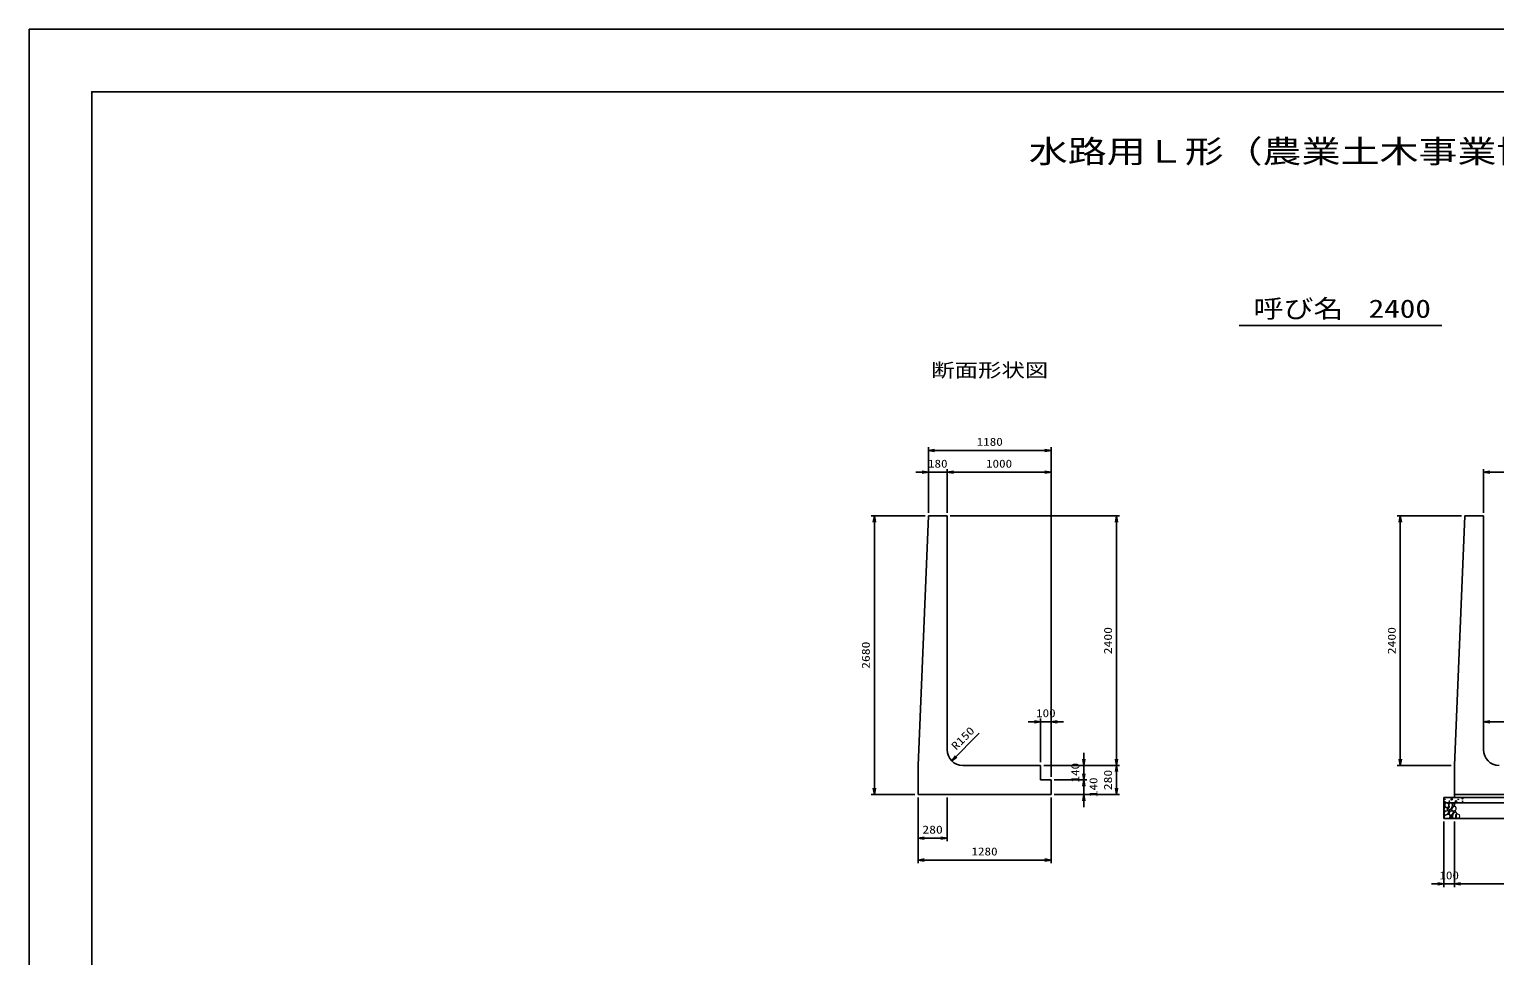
# Model space of a CAD drawing. Units: millimetres at full size. Extents: x 0 to 25230, y 0 to 17820.
# Drawn here: x 0 to 14098, y 8910 to 17820 of the extents above; entities that cross this region are included whole.
import ezdxf
from ezdxf.enums import TextEntityAlignment as Align

# ---------------------------------------------------------------- set-up
doc = ezdxf.new("R2010")
doc.units = ezdxf.units.MM
for name, color, linetype, lineweight in [('D-DCR-HCHn', 4, 'Continuous', 9), ('D-STR-DIM', 7, 'Continuous', 25), ('D-STR-STRn', 1, 'Continuous', 25), ('D-TTL', 2, 'Continuous', 25), ('D-TTL-TXT', 7, 'Continuous', 25)]:
    doc.layers.add(name, color=color, linetype=linetype, lineweight=lineweight)
doc.styles.add('ＭＳ ゴシック', font='')
doc.styles.get('ＭＳ ゴシック').set_extended_font_data('MS Gothic')

# ---------------------------------------------------------------- blocks, each defined once
blk = doc.blocks.new('open_arrow')
at = {"color": 0, "linetype": 'Continuous', "lineweight": -2}
blk.add_lwpolyline([(7.5, 1.25), (0, 0), (7.5, -1.25)], dxfattribs=at)

msp = doc.modelspace()

# ---------------------------------------------------------------- linework, layer by layer
at = {"layer": 'D-DCR-HCHn'}
for points in [[(13615.46, 10330.356), (13610.26, 10314.753), (13617.194, 10304.352), (13634.53, 10302.618), (13646.366, 10307.699), (13641.464, 10319.954), (13644.932, 10326.889), (13637.997, 10333.823), (13627.596, 10337.29)], [(13648.366, 10272.757), (13661.208, 10292.019), (13659.603, 10296.834), (13641.946, 10301.65), (13625.894, 10300.045), (13614.658, 10290.414), (13613.052, 10279.177), (13614.658, 10267.941), (13627.499, 10264.731)], [(13648.399, 10373.696), (13632.796, 10377.163), (13618.928, 10370.228), (13617.194, 10354.626), (13620.661, 10342.491), (13637.997, 10337.29), (13650.132, 10337.29), (13655.333, 10345.958), (13655.333, 10365.028)], [(13662.267, 10375.429), (13657.067, 10359.827), (13658.8, 10342.491), (13646.665, 10323.421), (13662.267, 10314.753), (13679.603, 10323.421), (13690.005, 10337.29), (13693.472, 10359.827), (13690.005, 10371.962), (13679.603, 10377.163)], [(13665.735, 10314.753), (13657.067, 10307.819), (13660.534, 10302.618), (13672.669, 10302.618), (13677.87, 10304.352), (13681.337, 10311.286), (13676.136, 10316.487)], [(13693.311, 10272.757), (13701.337, 10292.019), (13694.916, 10300.045), (13675.654, 10300.045), (13667.628, 10296.834), (13659.603, 10285.598), (13659.603, 10275.967), (13667.628, 10263.125), (13677.259, 10261.52)], [(13691.739, 10333.823), (13683.071, 10313.02), (13690.005, 10304.352), (13710.808, 10304.352), (13719.476, 10307.819), (13728.144, 10319.954), (13728.144, 10330.356), (13719.476, 10344.224), (13709.074, 10345.958)], [(13695.206, 10371.962), (13695.206, 10351.159), (13703.874, 10345.958), (13712.542, 10351.159), (13714.275, 10363.294), (13712.542, 10373.696), (13700.407, 10377.163)], [(13717.389, 10290.414), (13725.415, 10296.834), (13722.204, 10301.65), (13710.968, 10301.65), (13706.153, 10300.045), (13702.942, 10293.624), (13707.758, 10288.808)], [(13654.787, 10232.627), (13666.023, 10237.443), (13669.234, 10253.494), (13662.813, 10264.731), (13651.577, 10267.941), (13637.13, 10266.336), (13621.078, 10259.915), (13613.052, 10250.284), (13613.052, 10239.048), (13617.868, 10232.627), (13637.13, 10234.232)], [(13690.101, 10237.443), (13690.101, 10256.705), (13682.075, 10261.52), (13674.049, 10256.705), (13672.444, 10245.469), (13674.049, 10235.837), (13685.285, 10232.627)], [(13720.599, 10234.232), (13725.415, 10248.679), (13723.81, 10264.731), (13735.046, 10282.388), (13720.599, 10290.414), (13704.548, 10282.388), (13694.916, 10269.546), (13691.706, 10248.679), (13694.916, 10237.443), (13704.548, 10232.627)], [(13733.441, 10235.837), (13747.887, 10232.627), (13760.729, 10239.048), (13762.334, 10253.494), (13759.124, 10264.731), (13743.072, 10269.546), (13731.836, 10269.546), (13727.02, 10261.52), (13727.02, 10243.863)]]:
    msp.add_lwpolyline(points, close=True, dxfattribs=at)
for centre, radius in [((13620.727, 10413.955), 3), ((13621.869, 10388.91), 3), ((13662.292, 10395.752), 3), ((13683.336, 10413.955), 7.5), ((13726.664, 10394.961), 7.5), ((13747.708, 10413.164), 3), ((13788.131, 10420.006), 3), ((13789.273, 10394.961), 3)]:
    msp.add_circle(centre, radius, dxfattribs=at)
at = {"layer": 'D-STR-DIM'}
for p, q in [((8650, 13170), (8650, 13800)), ((8650, 13770), (9830, 13770)), ((9830, 10630), (9830, 13800)), ((8530, 13560), (8950, 13560)), ((8650, 13170), (8650, 13590)), ((8830, 13170), (8830, 13590)), ((8830, 13170), (8830, 13590)), ((8830, 13560), (9830, 13560)), ((9830, 10630), (9830, 13590)), ((13990, 13170), (13990, 13590)), ((13990, 13560), (17990, 13560)), ((8620, 13140), (8100, 13140)), ((8130, 13140), (8130, 10460)), ((8860, 13140), (10490, 13140)), ((10460, 10740), (10460, 13140)), ((13780, 13140), (13160, 13140)), ((13190, 13140), (13190, 10740)), ((9610, 11160), (9950, 11160)), ((9730, 10770), (9730, 11190)), ((9830, 10630), (9830, 11190)), ((13990, 10920), (13990, 11190)), ((13990, 11160), (14890, 11160)), ((8873.934, 10783.934), (9139.099, 11049.099)), ((10145, 10860), (10145, 10480)), ((9760, 10740), (10490, 10740)), ((9760, 10740), (10490, 10740)), ((9760, 10740), (10175, 10740)), ((10145, 10720), (10145, 10340)), ((10460, 10740), (10460, 10460)), ((13680, 10740), (13160, 10740)), ((9860, 10600), (10175, 10600)), ((9860, 10600), (10175, 10600)), ((8520, 10460), (8100, 10460)), ((9860, 10460), (10490, 10460)), ((9860, 10460), (10175, 10460)), ((8550, 10430), (8550, 10010)), ((8550, 10430), (8550, 9800)), ((8830, 10430), (8830, 10010)), ((9830, 10430), (9830, 9800)), ((13610, 10200), (13610, 9570)), ((13710, 10200), (13710, 9570)), ((13710, 10200), (13710, 9570)), ((8550, 10040), (8830, 10040)), ((8550, 9830), (9830, 9830)), ((13490, 9600), (13830, 9600)), ((13710, 9600), (18270, 9600))]:
    msp.add_line(p, q, dxfattribs=at)
at = {"layer": 'D-STR-STRn'}
for p, q in [((8650, 13140), (8550, 10740)), ((8650, 13140), (8830, 13140)), ((8830, 13140), (8830, 10890)), ((13810, 13140), (13710, 10740)), ((13810, 13140), (13990, 13140)), ((13990, 13140), (13990, 10890)), ((8550, 10460), (8550, 10740)), ((8980, 10740), (9730, 10740)), ((9730, 10740), (9730, 10600)), ((13710, 10460), (13710, 10740)), ((9730, 10600), (9830, 10600)), ((9830, 10600), (9830, 10460)), ((8550, 10460), (9830, 10460)), ((13710, 10460), (14990, 10460)), ((13710, 10460), (13710, 10430)), ((13610, 10430), (18370, 10430)), ((13610, 10230), (13610, 10430)), ((13610, 10380), (18370, 10380)), ((13610, 10230), (18370, 10230))]:
    msp.add_line(p, q, dxfattribs=at)
for centre in [(8980, 10890), (14140, 10890)]:
    msp.add_arc(centre, 150, 180, 270, dxfattribs=at)
at = {"layer": 'D-TTL'}
for points in [[(0, 0), (25230, 0), (25230, 17820), (0, 17820)], [(600, 600), (24630, 600), (24630, 17220), (600, 17220)]]:
    msp.add_lwpolyline(points, close=True, dxfattribs=at)
at = {"layer": 'D-TTL-TXT'}
msp.add_line((11640, 14970), (13590, 14970), dxfattribs=at)

# ---------------------------------------------------------------- block references
at = {"layer": 'D-STR-DIM', "xscale": 8, "yscale": 8}
for p in [(8650, 13770), (8830, 13560), (8830, 13560), (13990, 13560), (9830, 11160), (13990, 11160), (8550, 10040), (8550, 9830), (13710, 9600), (13710, 9600)]:
    msp.add_blockref('open_arrow', p, dxfattribs=at)
for p, rotation in [((9830, 13770), 180), ((8650, 13560), 180), ((9830, 13560), 180), ((8130, 13140), 270), ((10460, 13140), 270), ((13190, 13140), 270), ((9730, 11160), 180), ((8873.934, 10783.934), 45), ((10145, 10740), 90), ((10460, 10740), 90), ((10460, 10740), 270), ((13190, 10740), 90), ((10145, 10600), 90), ((10145, 10600), 270), ((8130, 10460), 90), ((10145, 10460), 270), ((10460, 10460), 90), ((8830, 10040), 180), ((9830, 9830), 180), ((13610, 9600), 180)]:
    msp.add_blockref('open_arrow', p, dxfattribs=dict(at, rotation=rotation))

# ---------------------------------------------------------------- texts
at = {"layer": 'D-STR-DIM', "style": 'ＭＳ ゴシック'}
for s, width, p in [('1180', 1.2, (9240, 13852.5)), ('180', 1.2, (8740, 13642.5)), ('1000', 1.2, (9330, 13642.5)), ('100', 1.2, (9780, 11242.5)), ('280', 1.25, (8690, 10122.5)), ('1280', 1.2, (9190, 9912.5)), ('100', 1.2, (13660, 9682.5))]:
    msp.add_text(s, height=76.98, dxfattribs=dict(at, width=width)).set_placement(p, align=Align.MIDDLE_CENTER)
for s, width, p in [('2400', 1.25, (10377.5, 11940)), ('2400', 1.25, (13107.5, 11940)), ('2680', 1.25, (8047.5, 11800)), ('140', 1.2, (10062.5, 10670)), ('140', 1.2, (10237.5, 10530)), ('280', 1.25, (10377.5, 10600))]:
    msp.add_text(s, height=76.98, rotation=90, dxfattribs=dict(at, width=width)).set_placement(p, align=Align.MIDDLE_CENTER)
at = {"layer": 'D-STR-DIM', "style": 'ＭＳ ゴシック', "width": 1.25}
msp.add_text('R150', height=76.98, rotation=45, dxfattribs=at).set_placement((8932.344, 10864.971), align=Align.BOTTOM_LEFT)
at = {"layer": 'D-TTL-TXT', "style": 'ＭＳ ゴシック'}
for s, height, width, p in [('水路用Ｌ形（農業土木事業協会型）', 219.9, 1.25, (12615, 16470)), ('呼び名', 176, 1.2, (12210, 14992.5)), ('2400', 176, 1.25, (13185, 14992.5)), ('断面形状図', 132, 1.25, (9240, 14436))]:
    msp.add_text(s, height=height, dxfattribs=dict(at, width=width)).set_placement(p, align=Align.BOTTOM_CENTER)

doc.saveas('drawing.dxf')
